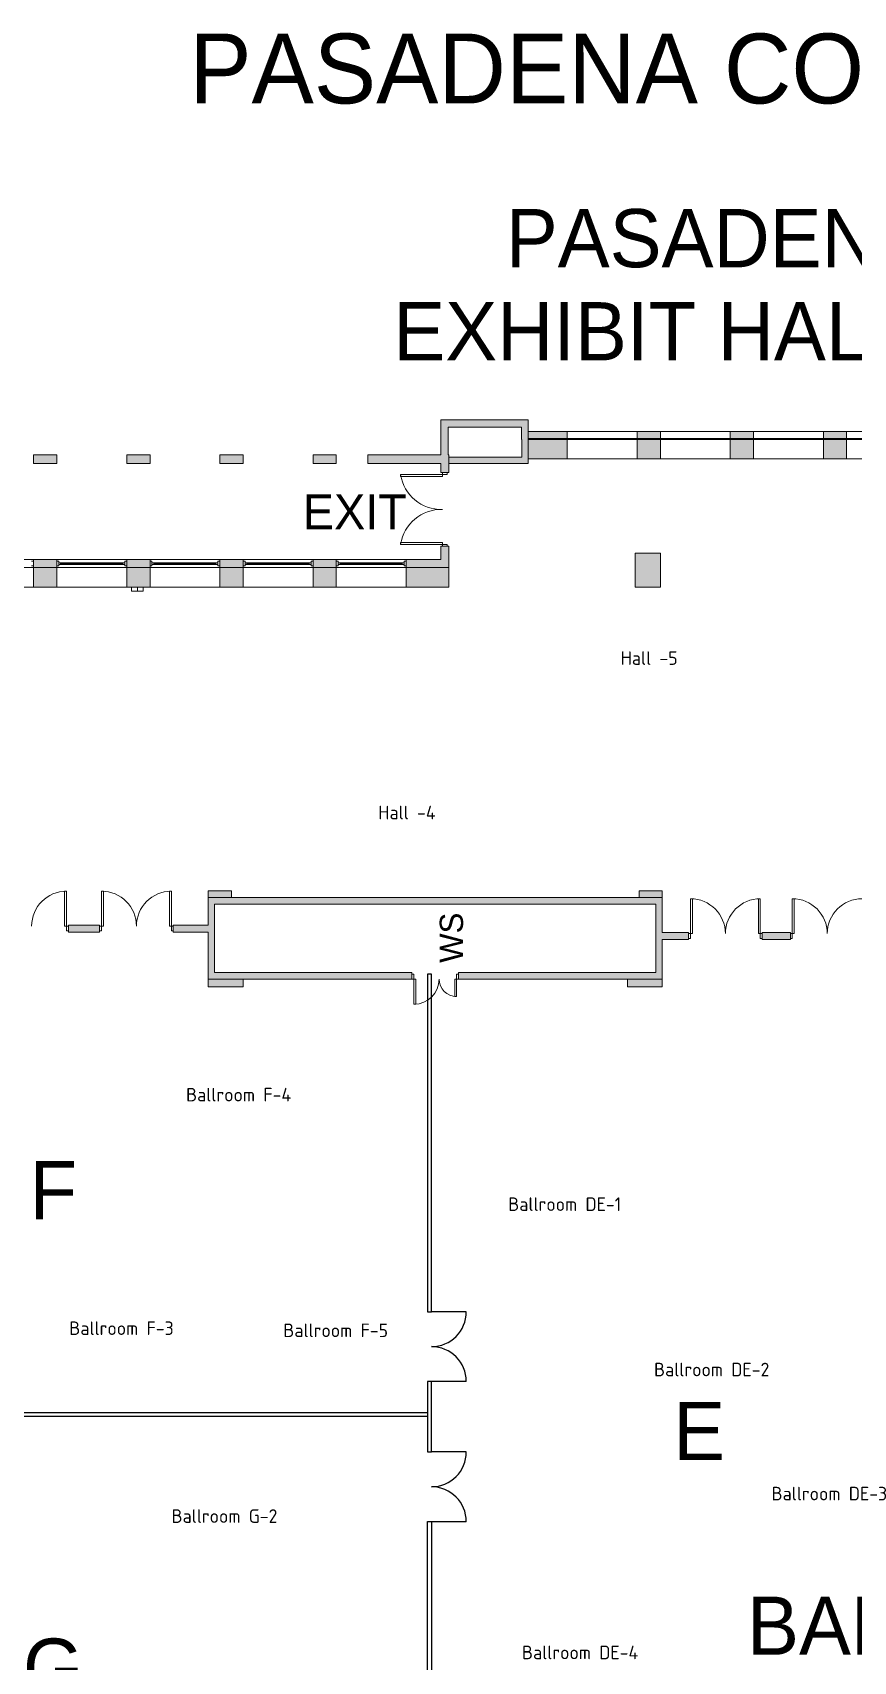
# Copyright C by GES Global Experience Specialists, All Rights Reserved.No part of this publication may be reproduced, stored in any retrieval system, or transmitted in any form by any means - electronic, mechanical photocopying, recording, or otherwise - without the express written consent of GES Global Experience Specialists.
# Model space of a CAD drawing. Header units: inches. Extents: x 619 to 4391, y -2787 to -96.
# Drawn here: x 1464 to 2310, y -1775 to -96 of the extents above; entities that cross this region are included whole.
import ezdxf
from ezdxf.enums import TextEntityAlignment as Align

# ---------------------------------------------------------------- set-up
doc = ezdxf.new("R2010")
doc.units = ezdxf.units.IN
doc.header["$LTSCALE"] = 100
doc.header["$MEASUREMENT"] = 0
doc.linetypes.add('DASHED', pattern=[19.05, 12.7, -6.35])
for name, color, linetype, lineweight, true_color in [('AP-Name', 176, 'CONTINUOUS', 18, 0x000080), ('bldg_airwall_text', 176, 'CONTINUOUS', 25, 0x000080), ('bldg_text1', 96, 'CONTINUOUS', 25, 0x008000), ('bldg_title', 96, 'CONTINUOUS', 25, 0x008000)]:
    doc.layers.add(name, color=color, linetype=linetype, lineweight=lineweight, true_color=true_color)
for name, color, linetype, lineweight in [('bldg_airwall', 52, 'DASHED', 25), ('bldg_doors', 7, 'CONTINUOUS', 13), ('bldg_glass', 7, 'CONTINUOUS', 13), ('bldg_text90', 94, 'CONTINUOUS', 25), ('bldg_wallint', 7, 'CONTINUOUS', 13), ('bldg_wallintsol', 7, 'CONTINUOUS', 13)]:
    doc.layers.add(name, color=color, linetype=linetype, lineweight=lineweight)
doc.styles.add('bldgtx36', font='bldgtx36')
doc.styles.add('iso3098', font='iso3098')
doc.styles.add('showtx60', font='showtx60')

msp = doc.modelspace()

# ---------------------------------------------------------------- hatches: boundary and pattern name
at = {"layer": 'bldg_wallintsol'}
for points in [[(1893.5, -531.3), (1892.8, -531.3), (1892.8, -502.8), (1968.3, -502.8), (1968.3, -515.5), (1968.8, -515.5), (1968.8, -533.7), (1893.5, -533.7), (1893.5, -540.3), (1975.4, -540.3), (1975.4, -515.5), (1975.4, -507.3), (1975.4, -495.3), (1885.3, -495.3), (1885.3, -531.3), (1810.1, -531.3), (1810.1, -540.3), (1885.3, -540.3), (1885.3, -549.5), (1893.5, -549.5)], [(2015.5, -507.3), (1975.4, -507.3), (1975.4, -514.5), (2015.5, -514.5)], [(2015.5, -515.5), (1975.4, -515.5), (1975.4, -535.3), (2015.5, -535.3)], [(2111.5, -507.3), (2087.5, -507.3), (2087.5, -515.5), (2111.5, -515.5)], [(2111.5, -515.5), (2087.5, -515.5), (2087.5, -535.3), (2111.5, -535.3)], [(2207.5, -507.3), (2183.5, -507.3), (2183.5, -515.5), (2207.5, -515.5)], [(2303.5, -507.3), (2279.5, -507.3), (2279.5, -515.5), (2303.5, -515.5)], [(2111.5, -632.7), (2085.5, -632.7), (2085.5, -667.7), (2111.5, -667.7)], [(2140.5, -1023.7), (2113.5, -1023.7), (2113.5, -987.7), (1645.5, -987.7), (1645.5, -1016), (1609.5, -1016), (1609.5, -1023.2), (1645.5, -1023.2), (1645.5, -1071.7), (1855.5, -1071.7), (1855.5, -1065.1), (1652.1, -1065.1), (1652.1, -1016), (1652.1, -994.4), (2106.8, -994.4), (2106.8, -1023.7), (2106.8, -1065.1), (1903.5, -1065.1), (1903.5, -1071.7), (2113.5, -1071.7), (2113.5, -1031), (2140.5, -1031)], [(1669.5, -980.7), (1645.5, -980.7), (1645.5, -987.7), (1669.5, -987.7)], [(2113.5, -980.7), (2089.5, -980.7), (2089.5, -987.7), (2113.5, -987.7)], [(1533.5, -1016), (1529.5, -1016), (1505.5, -1016), (1501.5, -1016), (1501.5, -1023.2), (1533.5, -1023.2)], [(2245.5, -1023.7), (2240.5, -1023.7), (2221.5, -1023.7), (2216.5, -1023.7), (2216.5, -1031), (2245.5, -1031)], [(1681.5, -1071.7), (1645.5, -1071.7), (1645.5, -1079.7), (1681.5, -1079.7)], [(2113.5, -1071.7), (2077.5, -1071.7), (2077.5, -1079.7), (2113.5, -1079.7)]]:
    msp.add_hatch(color=256, dxfattribs=at).paths.add_polyline_path(points, flags=0)
h = msp.add_hatch(color=256, dxfattribs=at)
h.paths.add_polyline_path([(2207.5, -515.5), (2183.5, -515.5), (2183.5, -535.3), (2207.5, -535.3)], flags=0)
h.paths.add_polyline_path([(2303.5, -515.5), (2279.5, -515.5), (2279.5, -535.3), (2303.5, -535.3)], flags=0)
h.paths.add_polyline_path([(2399.5, -515.5), (2375.5, -515.5), (2375.5, -535.3), (2399.5, -535.3)], flags=0)
h = msp.add_hatch(color=256, dxfattribs=at)
h.paths.add_polyline_path([(1777.5, -540.3), (1777.5, -531.3), (1753.5, -531.3), (1753.5, -540.3)], flags=0)
h.paths.add_polyline_path([(1681.5, -540.3), (1681.5, -531.3), (1657.5, -531.3), (1657.5, -540.3)], flags=0)
h.paths.add_polyline_path([(1585.5, -540.3), (1585.5, -531.3), (1561.5, -531.3), (1561.5, -540.3)], flags=0)
h.paths.add_polyline_path([(1489.5, -540.3), (1489.5, -531.3), (1465.5, -531.3), (1465.5, -540.3)], flags=0)
h.paths.add_polyline_path([(1657.5, -639.3), (1657.5, -647.5), (1681.5, -647.5), (1681.5, -639.3)], flags=0)
h.paths.add_polyline_path([(1753.5, -639.3), (1753.5, -647.5), (1777.5, -647.5), (1777.5, -639.3)], flags=0)
h.paths.add_polyline_path([(1465.5, -639.3), (1465.5, -647.5), (1489.5, -647.5), (1489.5, -639.3)], flags=0)
h.paths.add_polyline_path([(1561.5, -639.3), (1561.5, -647.5), (1585.5, -647.5), (1585.5, -639.3)], flags=0)
h = msp.add_hatch(color=256, dxfattribs=at)
h.paths.add_polyline_path([(1893.5, -625.5), (1885.3, -625.5), (1885.3, -639.3), (1849.5, -639.3), (1849.5, -647.5), (1893.5, -647.5)], flags=0)
h.paths.add_polyline_path([(1893.5, -647.5), (1849.5, -647.5), (1849.5, -667.7), (1893.5, -667.7)], flags=0)
h = msp.add_hatch(color=256, dxfattribs=at)
h.paths.add_polyline_path([(1489.5, -647.5), (1465.5, -647.5), (1465.5, -667.7), (1489.5, -667.7)], flags=0)
h.paths.add_polyline_path([(1393.5, -647.5), (1369.5, -647.5), (1369.5, -667.7), (1393.5, -667.7)], flags=0)
h.paths.add_polyline_path([(1297.5, -647.5), (1273.5, -647.5), (1273.5, -667.7), (1297.5, -667.7)], flags=0)
h.paths.add_polyline_path([(1201.5, -647.5), (1177.5, -647.5), (1177.5, -667.7), (1201.5, -667.7)], flags=0)
h = msp.add_hatch(color=256, dxfattribs=at)
h.paths.add_polyline_path([(1777.5, -647.5), (1753.5, -647.5), (1753.5, -667.7), (1777.5, -667.7)], flags=0)
h.paths.add_polyline_path([(1681.5, -647.5), (1657.5, -647.5), (1657.5, -667.7), (1681.5, -667.7)], flags=0)
h.paths.add_polyline_path([(1585.5, -647.5), (1561.5, -647.5), (1561.5, -667.7), (1585.5, -667.7)], flags=0)

# ---------------------------------------------------------------- linework, layer by layer
at = {"layer": 'bldg_airwall', "linetype": 'CONTINUOUS'}
for p, q in [((1911.5, -1414.7), (1875.5, -1414.7)), ((1911.5, -1486.7), (1875.5, -1486.7)), ((1911.5, -1559.2), (1875.5, -1559.2)), ((1911.5, -1631.2), (1875.5, -1631.2))]:
    msp.add_line(p, q, dxfattribs=at)
at = {"layer": 'bldg_airwall'}
for points in [[(1875.5, -1066.7), (1871.5, -1066.7), (1871.5, -1414.7), (1875.5, -1414.7)], [(1875.5, -1486.7), (1871.5, -1486.7), (1871.5, -1559.2), (1875.5, -1559.2)], [(1159.5, -1518.7), (1871.5, -1518.7), (1871.5, -1522.7), (1159.5, -1522.7)], [(1871.5, -1631), (1875.5, -1631), (1875.5, -2497.2), (1871.5, -2497.2)]]:
    msp.add_lwpolyline(points, close=True, dxfattribs=at)
at = {"layer": 'bldg_airwall', "linetype": 'CONTINUOUS'}
for centre, start, end in [((1875.5, -1414.7), 270, 0), ((1875.5, -1486.7), 0, 90), ((1875.5, -1559.2), 270, 0), ((1875.5, -1631.2), 0, 90)]:
    msp.add_arc(centre, 36, start, end, dxfattribs=at)
at = {"layer": 'bldg_doors'}
for p, q in [((1843.8, -553.5), (1843.8, -551.5)), ((1843.8, -551.5), (1886.9, -551.5)), ((1886.9, -553.5), (1843.8, -553.5)), ((1891.9, -549.5), (1886.9, -549.5)), ((1886.9, -549.5), (1886.9, -551.5)), ((1886.9, -551.5), (1886.9, -553.5)), ((1886.9, -551.5), (1891.9, -551.5)), ((1891.9, -551.5), (1891.9, -549.5)), ((1886.9, -621.5), (1843.8, -621.5)), ((1843.8, -621.5), (1843.8, -623.5)), ((1843.8, -623.5), (1886.9, -623.5)), ((1886.9, -623.5), (1886.9, -621.5)), ((1886.9, -625.5), (1886.9, -623.5)), ((1886.9, -623.5), (1891.9, -623.5)), ((1891.9, -625.5), (1886.9, -625.5)), ((1891.9, -623.5), (1891.9, -625.5)), ((1497.5, -1017.1), (1497.5, -981.1)), ((1497.5, -981.1), (1499.5, -981.1)), ((1499.5, -981.1), (1499.5, -1017.1)), ((1537.5, -981.1), (1535.5, -981.1)), ((1535.5, -981.1), (1535.5, -1017.1)), ((1537.5, -1017.1), (1537.5, -981.1)), ((1605.5, -1017.1), (1605.5, -981.1)), ((1605.5, -981.1), (1607.5, -981.1)), ((1607.5, -981.1), (1607.5, -1017.1)), ((2144.5, -988.9), (2142.5, -988.9)), ((2142.5, -988.9), (2142.5, -1024.9)), ((2144.5, -1024.9), (2144.5, -988.9)), ((2212.5, -1024.9), (2212.5, -988.9)), ((2212.5, -988.9), (2214.5, -988.9)), ((2214.5, -988.9), (2214.5, -1024.9)), ((2249.5, -988.9), (2247.5, -988.9)), ((2247.5, -988.9), (2247.5, -1024.9)), ((2249.5, -1024.9), (2249.5, -988.9)), ((1499.5, -1017.1), (1497.5, -1017.1)), ((1501.5, -1017.1), (1499.5, -1017.1)), ((1499.5, -1017.1), (1499.5, -1022.1)), ((1499.5, -1022.1), (1501.5, -1022.1)), ((1501.5, -1022.1), (1501.5, -1017.1)), ((1533.5, -1022.1), (1533.5, -1017.1)), ((1533.5, -1017.1), (1535.5, -1017.1)), ((1535.5, -1022.1), (1533.5, -1022.1)), ((1535.5, -1017.1), (1537.5, -1017.1)), ((1535.5, -1017.1), (1535.5, -1022.1)), ((1607.5, -1017.1), (1605.5, -1017.1)), ((1609.5, -1017.1), (1607.5, -1017.1)), ((1607.5, -1017.1), (1607.5, -1022.1)), ((1607.5, -1022.1), (1609.5, -1022.1)), ((1609.5, -1022.1), (1609.5, -1017.1)), ((2140.5, -1029.9), (2140.5, -1024.9)), ((2140.5, -1024.9), (2142.5, -1024.9)), ((2142.5, -1029.9), (2140.5, -1029.9)), ((2142.5, -1024.9), (2144.5, -1024.9)), ((2142.5, -1024.9), (2142.5, -1029.9)), ((2214.5, -1024.9), (2212.5, -1024.9)), ((2216.5, -1024.9), (2214.5, -1024.9)), ((2214.5, -1024.9), (2214.5, -1029.9)), ((2214.5, -1029.9), (2216.5, -1029.9)), ((2216.5, -1029.9), (2216.5, -1024.9)), ((2245.5, -1029.9), (2245.5, -1024.9)), ((2245.5, -1024.9), (2247.5, -1024.9)), ((2247.5, -1029.9), (2245.5, -1029.9)), ((2247.5, -1024.9), (2249.5, -1024.9)), ((2247.5, -1024.9), (2247.5, -1029.9)), ((1857.5, -1066.7), (1855.5, -1066.7)), ((1855.5, -1066.7), (1855.5, -1071.7)), ((1855.5, -1071.7), (1857.5, -1071.7)), ((1857.5, -1071.7), (1857.5, -1066.7)), ((1857.5, -1071.7), (1859.5, -1071.7)), ((1857.5, -1097.7), (1857.5, -1071.7)), ((1859.5, -1071.7), (1859.5, -1097.7)), ((1899.5, -1089.7), (1899.5, -1071.7)), ((1899.5, -1071.7), (1901.5, -1071.7)), ((1901.5, -1066.7), (1903.5, -1066.7)), ((1901.5, -1071.7), (1901.5, -1066.7)), ((1901.5, -1071.7), (1901.5, -1089.7)), ((1903.5, -1071.7), (1901.5, -1071.7)), ((1903.5, -1066.7), (1903.5, -1071.7)), ((1901.5, -1089.7), (1899.5, -1089.7)), ((1859.5, -1097.7), (1857.5, -1097.7))]:
    msp.add_line(p, q, dxfattribs=at)
for centre, radius, start, end in [((1885.9, -544.9), 42.7, -171.0239, -88.7048), ((1885.9, -630.2), 42.7, 88.7048, 171.0239), ((1499.5, -1017.1), 36, 90, 180), ((1535.5, -1017.1), 36, 0, 90), ((1607.5, -1017.1), 36, 90, 180), ((2142.5, -1024.9), 36, 0, 90), ((2214.5, -1024.9), 36, 90, 180), ((2247.5, -1024.9), 36, 0, 90), ((2319.5, -1024.9), 36, 90, 180), ((1857.5, -1071.7), 26, -90, 0), ((1901.5, -1071.7), 18, 180, 270)]:
    msp.add_arc(centre, radius, start, end, dxfattribs=at)
at = {"layer": 'bldg_glass'}
for p, q in [((2087.5, -507.3), (2078.7, -507.3)), ((2087.5, -515.5), (2078.7, -515.5)), ((2183.5, -507.3), (2111.5, -507.3)), ((2183.5, -515.5), (2111.5, -515.5)), ((2279.5, -507.3), (2207.5, -507.3)), ((2279.5, -515.5), (2207.5, -515.5)), ((2375.5, -507.3), (2303.5, -507.3)), ((2375.5, -515.5), (2303.5, -515.5)), ((1393.5, -639.3), (1465.5, -639.3)), ((1393.5, -647.5), (1465.5, -647.5)), ((1465.5, -641), (1463.5, -641)), ((1463.5, -645.8), (1465.5, -645.8)), ((1465.5, -645.8), (1465.5, -641)), ((1489.5, -639.3), (1561.5, -639.3)), ((1489.5, -645.8), (1489.5, -641)), ((1489.5, -641), (1491.4, -641)), ((1491.4, -645.8), (1489.5, -645.8)), ((1489.5, -647.5), (1561.5, -647.5)), ((1491.4, -641), (1491.4, -645.8)), ((1491.4, -642.4), (1491.4, -644.4)), ((1559.5, -642.4), (1491.4, -642.4)), ((1491.4, -644.4), (1559.5, -644.4)), ((1493.4, -642.4), (1493.4, -644.4)), ((1493.4, -643.4), (1557.5, -643.4)), ((1557.5, -642.4), (1557.5, -644.4)), ((1561.5, -641), (1559.5, -641)), ((1559.5, -641), (1559.5, -645.8)), ((1559.5, -644.4), (1559.5, -642.4)), ((1559.5, -645.8), (1561.5, -645.8)), ((1561.5, -645.8), (1561.5, -641)), ((1585.5, -639.3), (1657.5, -639.3)), ((1585.5, -645.8), (1585.5, -641)), ((1585.5, -641), (1587.4, -641)), ((1587.4, -645.8), (1585.5, -645.8)), ((1585.5, -647.5), (1657.5, -647.5)), ((1587.4, -641), (1587.4, -645.8)), ((1587.4, -642.4), (1587.4, -644.4)), ((1655.5, -642.4), (1587.4, -642.4)), ((1587.4, -644.4), (1655.5, -644.4)), ((1589.4, -642.4), (1589.4, -644.4)), ((1589.4, -643.4), (1653.5, -643.4)), ((1653.5, -642.4), (1653.5, -644.4)), ((1657.5, -641), (1655.5, -641)), ((1655.5, -641), (1655.5, -645.8)), ((1655.5, -644.4), (1655.5, -642.4)), ((1655.5, -645.8), (1657.5, -645.8)), ((1657.5, -645.8), (1657.5, -641)), ((1681.5, -639.3), (1753.5, -639.3)), ((1681.5, -645.8), (1681.5, -641)), ((1681.5, -641), (1683.4, -641)), ((1683.4, -645.8), (1681.5, -645.8)), ((1681.5, -647.5), (1753.5, -647.5)), ((1683.4, -641), (1683.4, -645.8)), ((1683.4, -642.4), (1683.4, -644.4)), ((1751.5, -642.4), (1683.4, -642.4)), ((1683.4, -644.4), (1751.5, -644.4)), ((1685.4, -642.4), (1685.4, -644.4)), ((1685.4, -643.4), (1749.5, -643.4)), ((1749.5, -642.4), (1749.5, -644.4)), ((1753.5, -641), (1751.5, -641)), ((1751.5, -641), (1751.5, -645.8)), ((1751.5, -644.4), (1751.5, -642.4)), ((1751.5, -645.8), (1753.5, -645.8)), ((1753.5, -645.8), (1753.5, -641)), ((1777.5, -639.3), (1849.5, -639.3)), ((1777.5, -645.8), (1777.5, -641)), ((1777.5, -641), (1779.4, -641)), ((1779.4, -645.8), (1777.5, -645.8)), ((1777.5, -647.5), (1849.5, -647.5)), ((1779.4, -641), (1779.4, -645.8)), ((1779.4, -642.4), (1779.4, -644.4)), ((1847.5, -642.4), (1779.4, -642.4)), ((1779.4, -644.4), (1847.5, -644.4)), ((1781.4, -642.4), (1781.4, -644.4)), ((1781.4, -643.4), (1845.5, -643.4)), ((1845.5, -642.4), (1845.5, -644.4)), ((1849.5, -641), (1847.5, -641)), ((1847.5, -641), (1847.5, -645.8)), ((1847.5, -644.4), (1847.5, -642.4)), ((1847.5, -645.8), (1849.5, -645.8)), ((1849.5, -645.8), (1849.5, -641)), ((1566.5, -671.9), (1566.5, -667.7)), ((1572.5, -671.9), (1572.5, -667.7)), ((1578.5, -671.9), (1578.5, -667.7)), ((1578.5, -671.9), (1566.5, -671.9))]:
    msp.add_line(p, q, dxfattribs=at)
at = {"layer": 'bldg_wallint'}
for p, q in [((1975.4, -495.3), (1885.3, -495.3)), ((1885.3, -495.3), (1885.3, -531.3)), ((1892.8, -502.8), (1968.3, -502.8)), ((1892.8, -531.3), (1892.8, -502.8)), ((1968.3, -502.8), (1968.3, -515.5)), ((1975.4, -507.3), (1975.4, -495.3)), ((1968.3, -515.5), (1968.8, -515.5)), ((1968.8, -515.5), (1968.8, -533.7)), ((2078.7, -507.3), (1975.4, -507.3)), ((1975.4, -514.5), (2816.9, -514.5)), ((1975.4, -515.5), (2078.7, -515.5)), ((1975.4, -540.3), (1975.4, -515.5)), ((2015.5, -515.5), (2015.5, -535.3)), ((2111.5, -507.3), (2087.5, -507.3)), ((2087.5, -507.3), (2087.5, -515.5)), ((2087.5, -515.5), (2111.5, -515.5)), ((2087.5, -515.5), (2087.5, -535.3)), ((2111.5, -515.5), (2111.5, -507.3)), ((2111.5, -515.5), (2111.5, -535.3)), ((2207.5, -507.3), (2183.5, -507.3)), ((2183.5, -507.3), (2183.5, -515.5)), ((2183.5, -515.5), (2207.5, -515.5)), ((2183.5, -515.5), (2183.5, -535.3)), ((2207.5, -515.5), (2207.5, -507.3)), ((2207.5, -515.5), (2207.5, -535.3)), ((2303.5, -507.3), (2279.5, -507.3)), ((2279.5, -507.3), (2279.5, -515.5)), ((2279.5, -515.5), (2303.5, -515.5)), ((2279.5, -515.5), (2279.5, -535.3)), ((2303.5, -515.5), (2303.5, -507.3)), ((2303.5, -515.5), (2303.5, -535.3)), ((1465.5, -531.3), (1465.5, -540.3)), ((1489.5, -531.3), (1465.5, -531.3)), ((1489.5, -540.3), (1489.5, -531.3)), ((1561.5, -531.3), (1561.5, -540.3)), ((1585.5, -531.3), (1561.5, -531.3)), ((1585.5, -540.3), (1585.5, -531.3)), ((1657.5, -531.3), (1657.5, -540.3)), ((1681.5, -531.3), (1657.5, -531.3)), ((1681.5, -540.3), (1681.5, -531.3)), ((1753.5, -531.3), (1753.5, -540.3)), ((1777.5, -531.3), (1753.5, -531.3)), ((1777.5, -540.3), (1777.5, -531.3)), ((1810.1, -531.3), (1810.1, -540.3)), ((1885.3, -531.3), (1810.1, -531.3)), ((1893.5, -531.3), (1892.8, -531.3)), ((1893.5, -549.5), (1893.5, -531.3)), ((1968.8, -533.7), (1893.5, -533.7)), ((1893.5, -533.7), (1893.5, -540.3)), ((2816.9, -535.3), (1975.4, -535.3)), ((1465.5, -540.3), (1489.5, -540.3)), ((1561.5, -540.3), (1585.5, -540.3)), ((1657.5, -540.3), (1681.5, -540.3)), ((1753.5, -540.3), (1777.5, -540.3)), ((1810.1, -540.3), (1885.3, -540.3)), ((1885.3, -540.3), (1885.3, -549.5)), ((1885.3, -549.5), (1893.5, -549.5)), ((1893.5, -540.3), (1975.4, -540.3)), ((1885.3, -625.5), (1885.3, -639.3)), ((1893.5, -625.5), (1885.3, -625.5)), ((1893.5, -647.5), (1893.5, -625.5)), ((2085.5, -632.7), (2111.5, -632.7)), ((2085.5, -667.7), (2085.5, -632.7)), ((2111.5, -667.7), (2111.5, -632.7)), ((1489.5, -639.3), (1465.5, -639.3)), ((1465.5, -639.3), (1465.5, -647.5)), ((1465.5, -647.5), (1489.5, -647.5)), ((1465.5, -647.5), (1465.5, -667.7)), ((1489.5, -647.5), (1489.5, -639.3)), ((1489.5, -647.5), (1489.5, -667.7)), ((1585.5, -639.3), (1561.5, -639.3)), ((1561.5, -639.3), (1561.5, -647.5)), ((1561.5, -647.5), (1585.5, -647.5)), ((1561.5, -647.5), (1561.5, -667.7)), ((1585.5, -647.5), (1585.5, -639.3)), ((1585.5, -647.5), (1585.5, -667.7)), ((1681.5, -639.3), (1657.5, -639.3)), ((1657.5, -639.3), (1657.5, -647.5)), ((1657.5, -647.5), (1681.5, -647.5)), ((1657.5, -647.5), (1657.5, -667.7)), ((1681.5, -647.5), (1681.5, -639.3)), ((1681.5, -647.5), (1681.5, -667.7)), ((1777.5, -639.3), (1753.5, -639.3)), ((1753.5, -639.3), (1753.5, -647.5)), ((1753.5, -647.5), (1777.5, -647.5)), ((1753.5, -647.5), (1753.5, -667.7)), ((1777.5, -647.5), (1777.5, -639.3)), ((1777.5, -647.5), (1777.5, -667.7)), ((1885.3, -639.3), (1810.1, -639.3)), ((1810.1, -647.5), (1893.5, -647.5)), ((1849.5, -639.3), (1849.5, -647.5)), ((1849.5, -647.5), (1849.5, -667.7)), ((1893.5, -647.5), (1893.5, -667.7)), ((1893.5, -667.7), (1081.5, -667.7)), ((2085.5, -667.7), (2111.5, -667.7)), ((1645.5, -987.7), (1645.5, -980.7)), ((1645.5, -980.7), (1669.5, -980.7)), ((2113.5, -987.7), (1645.5, -987.7)), ((1645.5, -987.7), (1645.5, -1016)), ((1669.5, -980.7), (1669.5, -987.7)), ((2113.5, -980.7), (2089.5, -980.7)), ((2089.5, -980.7), (2089.5, -987.7)), ((2113.5, -987.7), (2113.5, -980.7)), ((2113.5, -1023.7), (2113.5, -987.7)), ((1652.1, -994.4), (2106.8, -994.4)), ((1652.1, -1016), (1652.1, -994.4)), ((2106.8, -994.4), (2106.8, -1023.7)), ((1501.5, -1016), (1501.5, -1023.2)), ((1505.5, -1016), (1501.5, -1016)), ((1501.5, -1023.2), (1533.5, -1023.2)), ((1529.5, -1016), (1505.5, -1016)), ((1533.5, -1016), (1529.5, -1016)), ((1533.5, -1023.2), (1533.5, -1016)), ((1609.5, -1016), (1609.5, -1023.2)), ((1645.5, -1016), (1609.5, -1016)), ((1609.5, -1023.2), (1645.5, -1023.2)), ((1645.5, -1023.2), (1645.5, -1071.7)), ((1652.1, -1065.1), (1652.1, -1016)), ((2106.8, -1023.7), (2106.8, -1065.1)), ((2140.5, -1023.7), (2113.5, -1023.7)), ((2140.5, -1031), (2140.5, -1023.7)), ((2216.5, -1023.7), (2216.5, -1031)), ((2221.5, -1023.7), (2216.5, -1023.7)), ((2240.5, -1023.7), (2221.5, -1023.7)), ((2245.5, -1023.7), (2240.5, -1023.7)), ((2245.5, -1031), (2245.5, -1023.7)), ((2113.5, -1031), (2140.5, -1031)), ((2113.5, -1071.7), (2113.5, -1031)), ((2216.5, -1031), (2245.5, -1031)), ((1645.5, -1071.7), (1855.5, -1071.7)), ((1645.5, -1071.7), (1645.5, -1079.7)), ((1855.5, -1065.1), (1652.1, -1065.1)), ((1681.5, -1079.7), (1681.5, -1071.7)), ((1855.5, -1071.7), (1855.5, -1065.1)), ((2106.8, -1065.1), (1903.5, -1065.1)), ((1903.5, -1065.1), (1903.5, -1071.7)), ((1903.5, -1071.7), (2113.5, -1071.7)), ((2077.5, -1071.7), (2077.5, -1079.7)), ((2113.5, -1079.7), (2113.5, -1071.7)), ((1645.5, -1079.7), (1681.5, -1079.7)), ((2077.5, -1079.7), (2113.5, -1079.7))]:
    msp.add_line(p, q, dxfattribs=at)
at = {"layer": 'bldg_wallintsol'}
for p, q in [((1975.4, -515.5), (1975.4, -507.3)), ((2015.5, -515.5), (2015.5, -507.3))]:
    msp.add_line(p, q, dxfattribs=at)

# ---------------------------------------------------------------- texts
at = {"layer": 'AP-Name', "style": 'iso3098'}
for s, p in [('Hall -5', (2070.6, -747.8)), ('Hall -4', (1820.8, -907)), ('Ballroom F-4', (1622.7, -1197.9)), ('Ballroom DE-1', (1954.7, -1310.8)), ('Ballroom F-3', (1502.3, -1438.7)), ('Ballroom F-5', (1722.9, -1440.9)), ('Ballroom DE-2', (2105, -1481.3)), ('Ballroom DE-3', (2226.1, -1609.2)), ('Ballroom G-2', (1607.7, -1632.4)), ('Ballroom DE-4', (1968.9, -1773))]:
    msp.add_text(s, height=14, dxfattribs=at).set_placement(p)
at = {"layer": 'bldg_airwall_text', "style": 'bldgtx36'}
for s, p in [('F', (1485.8, -1319.4)), ('E', (2151.5, -1567.7)), ('G', (1485.8, -1811.7))]:
    msp.add_text(s, height=60, dxfattribs=at).set_placement(p, align=Align.CENTER)
at = {"layer": 'bldg_text1', "style": 'bldgtx36'}
msp.add_text('BALLROOM', height=60, dxfattribs=at).set_placement((2423.8, -1768.4), align=Align.CENTER)
at = {"layer": 'bldg_text90', "style": 'bldgtx36'}
msp.add_text('EXIT', height=36, dxfattribs=at).set_placement((1796.6, -608), align=Align.CENTER)
msp.add_text('WS', height=24, rotation=90, dxfattribs=at).set_placement((1908.1, -1029.1), align=Align.CENTER)
at = {"layer": 'bldg_title', "style": 'showtx60'}
for s, height, p in [('PASADENA CONVENTION CENTER', 72, (2433.7, -168.9)), ('PASADENA, CALIFORNIA', 60, (2433.7, -337.8)), ('EXHIBIT HALL AND BALLROOM', 60, (2433.7, -433.8))]:
    msp.add_text(s, height=height, dxfattribs=at).set_placement(p, align=Align.CENTER)

doc.saveas('drawing.dxf')
